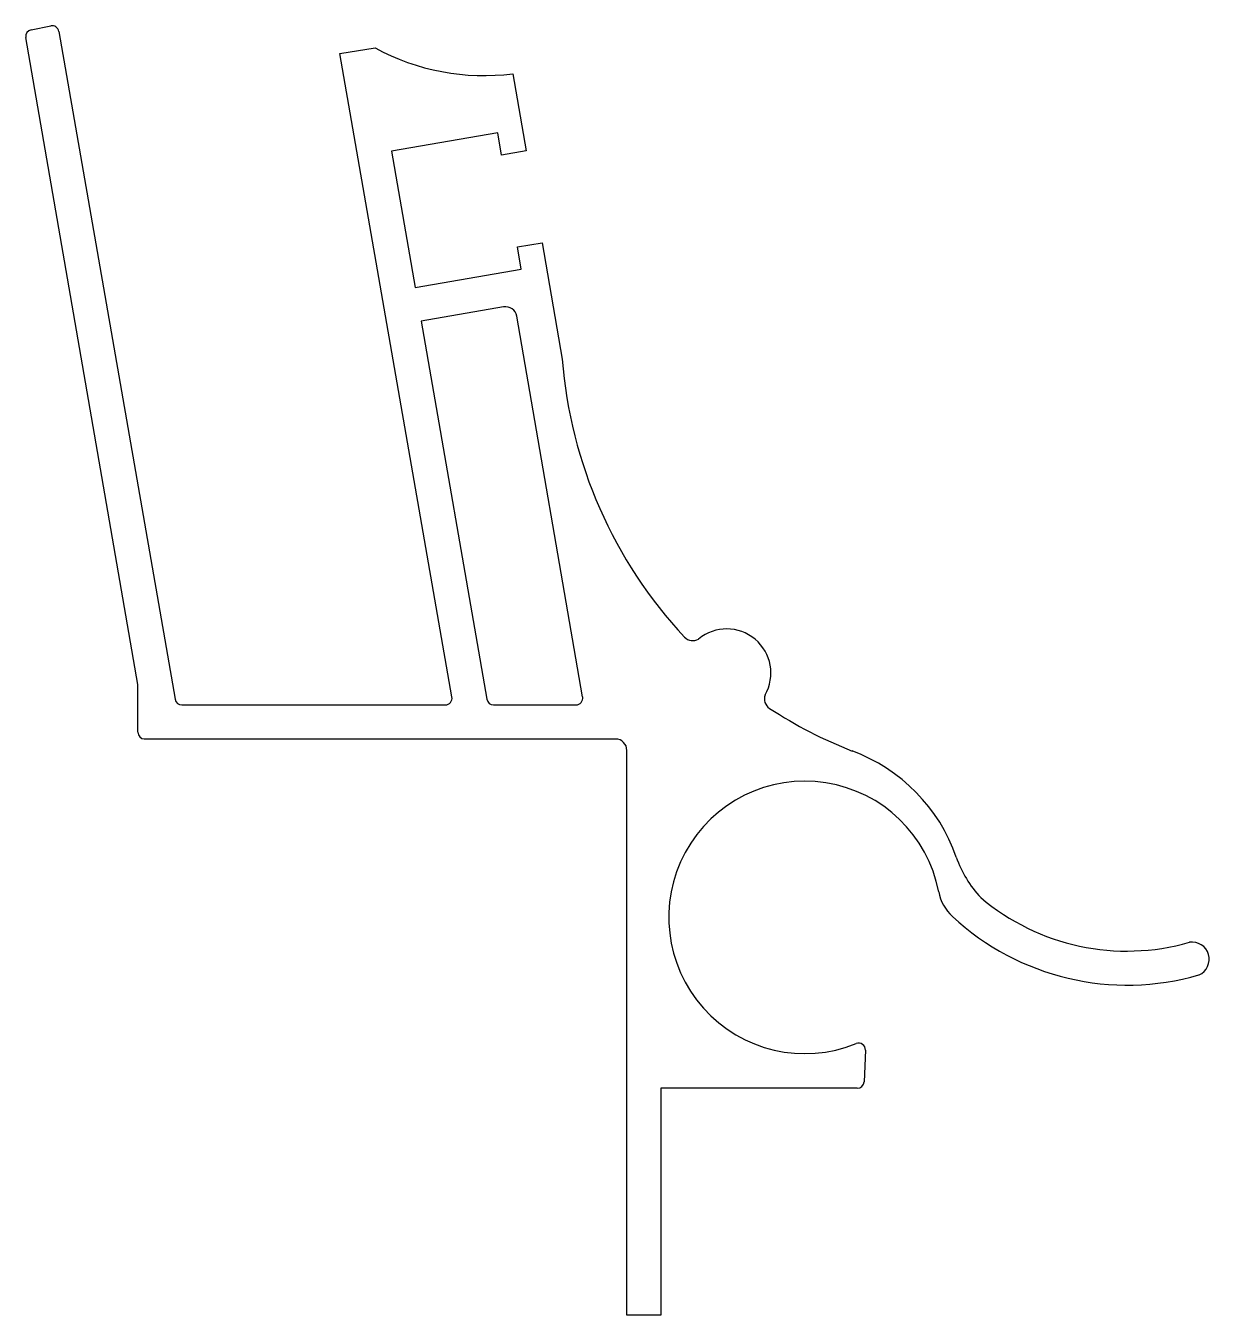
# Model space of a CAD drawing. Extents: x 3576.1 to 3628.3, y 424.1 to 480.9.
import ezdxf

# ---------------------------------------------------------------- set-up
doc = ezdxf.new("R2010")
doc.units = 0
doc.layers.get('0').update_dxf_attribs({"linetype": 'CONTINUOUS'})

msp = doc.modelspace()

# ---------------------------------------------------------------- linework, layer by layer
for p, q in [((3576.358, 480.737), (3577.217, 480.907)), ((3577.571, 480.664), (3582.692, 451.243)), ((3581.054, 451.9), (3576.121, 480.392)), ((3589.96, 479.695), (3591.505, 479.935)), ((3594.895, 451.346), (3589.96, 479.695)), ((3597.577, 478.802), (3598.167, 475.398)), ((3596.912, 476.196), (3592.232, 475.388)), ((3597.083, 475.211), (3596.912, 476.196)), ((3592.232, 475.388), (3593.278, 469.378)), ((3598.167, 475.398), (3597.083, 475.211)), ((3597.781, 471.171), (3598.866, 471.358)), ((3597.951, 470.185), (3597.781, 471.171)), ((3598.866, 471.358), (3599.754, 466.227)), ((3593.278, 469.378), (3597.951, 470.185)), ((3597.171, 468.528), (3593.536, 467.9)), ((3600.653, 451.346), (3597.749, 468.121)), ((3593.536, 467.9), (3596.435, 451.243)), ((3581.054, 449.794), (3581.054, 451.9)), ((3582.988, 450.994), (3594.599, 450.994)), ((3596.731, 450.994), (3600.358, 450.994)), ((3602.107, 449.494), (3581.337, 449.494)), ((3602.602, 424.111), (3602.602, 448.994)), ((3613.113, 435.783), (3613.056, 434.398)), ((3604.102, 434.111), (3604.102, 424.111)), ((3612.744, 434.111), (3604.102, 434.111)), ((3604.102, 424.111), (3602.602, 424.111))]:
    msp.add_line(p, q)
for centre, radius, start, end in [((3576.416, 480.443), 0.3, 101.1756, 189.8229), ((3577.275, 480.613), 0.3, 9.8742, 101.1756), ((3596.304, 488.813), 10.092, 241.6089, 277.2466), ((3597.256, 468.036), 0.5, 9.8229, 99.8), ((3619.926, 467.797), 20.233, 184.4521, 223.0472), ((3605.506, 454.328), 0.5, 223.0472, 300.711), ((3607, 452.397), 1.946, 330.4414, 129.5418), ((3582.988, 451.294), 0.3, 189.8742, 270), ((3594.599, 451.294), 0.3, 270, 9.8742), ((3596.731, 451.294), 0.3, 189.8742, 270), ((3600.358, 451.294), 0.3, 270, 9.8229), ((3609.16, 451.26), 0.5, 159.2722, 236.936), ((3619.926, 467.797), 20.233, 236.936, 248.5532), ((3581.354, 449.794), 0.3, 180, 269.3827), ((3602.102, 448.994), 0.5, 360, 89.3664), ((3609.871, 441.77), 7.671, 19.1821, 69.7325), ((3610.447, 441.634), 6, 10.8543, 292.0673), ((3621.838, 445.933), 5, 199.1821, 223.2296), ((3618.304, 443.14), 2, 190.8543, 227.1921), ((3624.631, 450.11), 9.96, 229.75, 286.0794), ((3624.652, 449.994), 11.342, 227.1921, 286.1658), ((3627.504, 439.792), 0.757, 293.897, 98.7039), ((3612.814, 435.795), 0.3, 357.63, 112.0673), ((3612.756, 434.41), 0.3, 267.63, 357.63)]:
    msp.add_arc(centre, radius, start, end)

doc.saveas('drawing.dxf')
